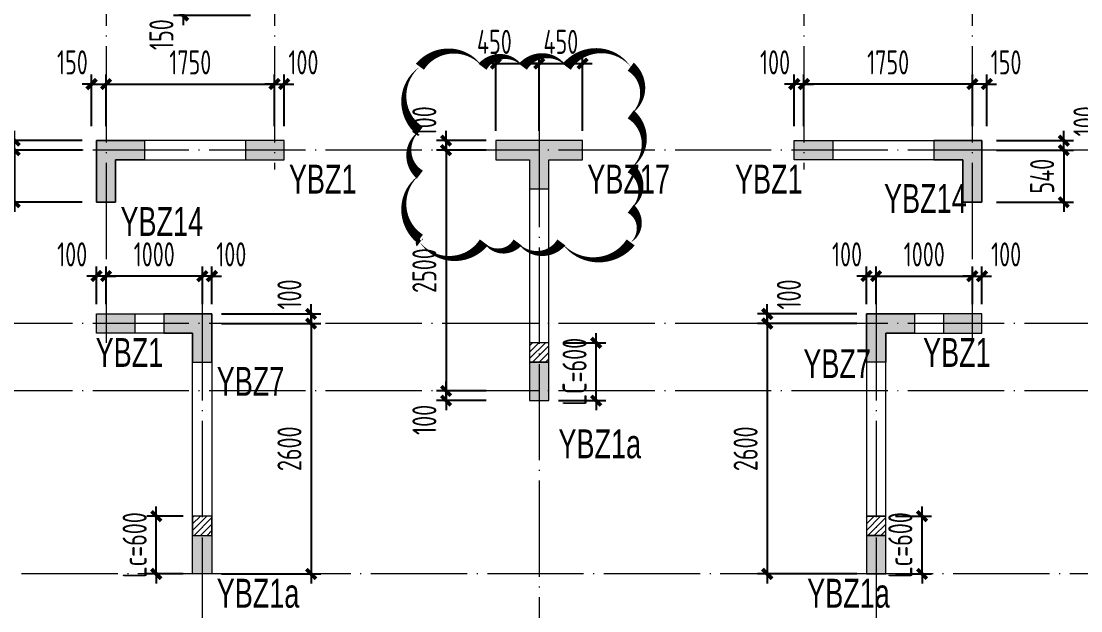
# Model space of a CAD drawing. Extents: x 5874492 to 7194610, y -939842 to -279257.
# Drawn here: x 6305863 to 6316872, y -599403 to -593280 of the extents above; entities that cross this region are included whole.
import ezdxf
from ezdxf.enums import TextEntityAlignment as Align

# ---------------------------------------------------------------- set-up
doc = ezdxf.new("R2010")
doc.units = 0
doc.header["$LTSCALE"] = 1000
doc.linetypes.add('DOTE', pattern=[2.42, 2, -0.2, 0.02, -0.2])
for name, color, linetype, lineweight in [('A-轴线-塔楼', 1, 'DOTE', 9), ('A-轴线-隔墙', 41, 'DOTE', 9), ('S-基础-HATCH', 251, 'Continuous', 20), ('S-墙柱-COLU', 50, 'Continuous', 20), ('S-墙柱-DIM', 3, 'Continuous', 20), ('S-墙柱-Lc填充', 8, 'Continuous', 20), ('S-墙柱-WALL', 6, 'Continuous', 20), ('S-轴网-轴线', 1, 'DOTE', 9), ('S-通用-TEXT', 7, 'Continuous', 20)]:
    doc.layers.add(name, color=color, linetype=linetype, lineweight=lineweight)
doc.layers.add('S-活动层-非打印1', color=170, linetype='Continuous', plot=False)
doc.styles.add('BW_Dim', font='Bweng.shx', dxfattribs={"width": 0.7, "bigfont": 'hztxt.shx'})
doc.styles.add('TSSD_Dimension', font='tssdeng.shx', dxfattribs={"width": 0.7, "bigfont": 'tssdchn.shx'})
doc.dimstyles.new('TSSD_100_100', dxfattribs={"dimtxt": 250, "dimasz": 100, "dimexe": 100, "dimexo": 100, "dimgap": 100, "dimtad": 1, "dimdec": 0, "dimzin": 0, "dimdsep": 46, "dimtxsty": 'TSSD_Dimension', "dimblk": 'ARCHTICK', "dimcen": 0, "dimdle": 100, "dimclrt": 7, "dimadec": 0, "dimazin": 0, "dimtfac": 1, "dimtdec": 0, "dimtix": 1, "dimtmove": 2, "dimatfit": 0, "dimfxl": 0, "dimtolj": 1, "dimtzin": 0, "dimarcsym": 0})

# ---------------------------------------------------------------- blocks, each defined once
blk = doc.blocks.new('_ArchTick')
at = {"color": 0, "linetype": 'ByBlock', "const_width": 0.4}
blk.add_lwpolyline([(-0.5, -0.5), (0.5, 0.5)], dxfattribs=at)
blk = doc.blocks.new('*D532')
at = {"layer": 'Defpoints', "color": 0, "transparency": 16777216}
for p in [(6311395, -596620), (6311837, -596620), (6311345, -597220)]:
    blk.add_point(p, dxfattribs=at)
at = {"layer": 'S-墙柱-DIM', "color": 0, "lineweight": -2, "transparency": 16777216}
for p, q in [((6311837, -596620), (6311837, -596520)), ((6311495, -596620), (6311937, -596620)), ((6311837, -597220), (6311837, -596620)), ((6311445, -597220), (6311937, -597220)), ((6311837, -597220), (6311837, -597320))]:
    blk.add_line(p, q, dxfattribs=at)
at = {"layer": 'S-墙柱-DIM', "color": 0, "lineweight": -2, "transparency": 16777216, "xscale": 100, "yscale": 100, "zscale": 100}
for p, rotation in [((6311837, -596620), 270), ((6311837, -597220), 90)]:
    blk.add_blockref('_ArchTick', p, dxfattribs=dict(at, rotation=rotation))
at = {"layer": 'S-墙柱-DIM', "color": 7, "transparency": 16777216, "insert": (6311612, -596920), "char_height": 250, "attachment_point": 5, "rotation": 90, "style": 'TSSD_Dimension'}
blk.add_mtext('\\A1;LC=600', dxfattribs=at)
blk = doc.blocks.new('*D535')
at = {"layer": 'Defpoints', "color": 0, "transparency": 16777216}
for p in [(6307267, -598420), (6307645, -598420), (6307645, -599020)]:
    blk.add_point(p, dxfattribs=at)
at = {"layer": 'S-墙柱-DIM', "color": 0, "lineweight": -2, "transparency": 16777216}
for p, q in [((6307267, -598420), (6307267, -598320)), ((6307545, -598420), (6307167, -598420)), ((6307267, -599020), (6307267, -598420)), ((6307545, -599020), (6307167, -599020)), ((6307267, -599020), (6307267, -599120))]:
    blk.add_line(p, q, dxfattribs=at)
at = {"layer": 'S-墙柱-DIM', "color": 0, "lineweight": -2, "transparency": 16777216, "xscale": 100, "yscale": 100, "zscale": 100}
for p, rotation in [((6307267, -598420), 270), ((6307267, -599020), 90)]:
    blk.add_blockref('_ArchTick', p, dxfattribs=dict(at, rotation=rotation))
at = {"layer": 'S-墙柱-DIM', "color": 7, "transparency": 16777216, "insert": (6307042, -598720), "char_height": 250, "attachment_point": 5, "rotation": 90, "style": 'TSSD_Dimension'}
blk.add_mtext('\\A1;Lc=600', dxfattribs=at)
blk = doc.blocks.new('*D571')
at = {"layer": 'Defpoints', "color": 0, "transparency": 16777216}
for p in [(6307545, -593070), (6308345, -593070), (6308345, -593220)]:
    blk.add_point(p, dxfattribs=at)
at = {"layer": 'S-墙柱-DIM', "color": 0, "lineweight": -2, "transparency": 16777216}
for p, q in [((6307545, -593070), (6307545, -592970)), ((6308245, -593070), (6307445, -593070)), ((6307545, -593220), (6307545, -593070)), ((6308245, -593220), (6307445, -593220)), ((6307545, -593220), (6307545, -593320))]:
    blk.add_line(p, q, dxfattribs=at)
at = {"layer": 'S-墙柱-DIM', "color": 0, "lineweight": -2, "transparency": 16777216, "xscale": 100, "yscale": 100, "zscale": 100}
for p, rotation in [((6307545, -593070), 270), ((6307545, -593220), 90)]:
    blk.add_blockref('_ArchTick', p, dxfattribs=dict(at, rotation=rotation))
at = {"layer": 'S-墙柱-DIM', "color": 7, "transparency": 16777216, "insert": (6307320, -593420), "char_height": 250, "attachment_point": 5, "rotation": 90, "style": 'TSSD_Dimension'}
blk.add_mtext('\\A1;150', dxfattribs=at)
blk = doc.blocks.new('*D572')
at = {"layer": 'Defpoints', "color": 0, "transparency": 16777216}
for p in [(6311695, -593720), (6311245, -594520), (6311695, -594520)]:
    blk.add_point(p, dxfattribs=at)
at = {"layer": 'S-墙柱-DIM', "color": 0, "lineweight": -2, "transparency": 16777216}
for p, q in [((6311245, -594420), (6311245, -593620)), ((6311695, -594420), (6311695, -593620)), ((6311245, -593720), (6311145, -593720)), ((6311245, -593720), (6311695, -593720)), ((6311695, -593720), (6311795, -593720))]:
    blk.add_line(p, q, dxfattribs=at)
at = {"layer": 'S-墙柱-DIM', "color": 0, "lineweight": -2, "transparency": 16777216, "xscale": 100, "yscale": 100, "zscale": 100}
blk.add_blockref('_ArchTick', (6311245, -593720), dxfattribs=at)
at = {"layer": 'S-墙柱-DIM', "color": 0, "lineweight": -2, "transparency": 16777216, "xscale": 100, "yscale": 100, "zscale": 100, "rotation": 180}
blk.add_blockref('_ArchTick', (6311695, -593720), dxfattribs=at)
at = {"layer": 'S-墙柱-DIM', "color": 7, "transparency": 16777216, "insert": (6311470, -593495), "char_height": 250, "attachment_point": 5, "style": 'TSSD_Dimension'}
blk.add_mtext('\\A1;450', dxfattribs=at)
blk = doc.blocks.new('*D573')
at = {"layer": 'Defpoints', "color": 0, "transparency": 16777216}
for p in [(6311245, -593720), (6310795, -594520), (6311245, -594520)]:
    blk.add_point(p, dxfattribs=at)
at = {"layer": 'S-墙柱-DIM', "color": 0, "lineweight": -2, "transparency": 16777216}
for p, q in [((6310795, -594420), (6310795, -593620)), ((6311245, -594420), (6311245, -593620)), ((6310795, -593720), (6310695, -593720)), ((6310795, -593720), (6311245, -593720)), ((6311245, -593720), (6311345, -593720))]:
    blk.add_line(p, q, dxfattribs=at)
at = {"layer": 'S-墙柱-DIM', "color": 0, "lineweight": -2, "transparency": 16777216, "xscale": 100, "yscale": 100, "zscale": 100}
blk.add_blockref('_ArchTick', (6310795, -593720), dxfattribs=at)
at = {"layer": 'S-墙柱-DIM', "color": 0, "lineweight": -2, "transparency": 16777216, "xscale": 100, "yscale": 100, "zscale": 100, "rotation": 180}
blk.add_blockref('_ArchTick', (6311245, -593720), dxfattribs=at)
at = {"layer": 'S-墙柱-DIM', "color": 7, "transparency": 16777216, "insert": (6310779, -593495), "char_height": 250, "attachment_point": 5, "style": 'TSSD_Dimension'}
blk.add_mtext('\\A1;450', dxfattribs=at)
blk = doc.blocks.new('*D574')
at = {"layer": 'Defpoints', "color": 0, "transparency": 16777216}
for p in [(6310277, -594520), (6310795, -594520), (6310795, -594620)]:
    blk.add_point(p, dxfattribs=at)
at = {"layer": 'S-墙柱-DIM', "color": 0, "lineweight": -2, "transparency": 16777216}
for p, q in [((6310277, -594520), (6310277, -594420)), ((6310695, -594520), (6310177, -594520)), ((6310277, -594620), (6310277, -594520)), ((6310695, -594620), (6310177, -594620)), ((6310277, -594620), (6310277, -594720))]:
    blk.add_line(p, q, dxfattribs=at)
at = {"layer": 'S-墙柱-DIM', "color": 0, "lineweight": -2, "transparency": 16777216, "xscale": 100, "yscale": 100, "zscale": 100}
for p, rotation in [((6310277, -594520), 270), ((6310277, -594620), 90)]:
    blk.add_blockref('_ArchTick', p, dxfattribs=dict(at, rotation=rotation))
at = {"layer": 'S-墙柱-DIM', "color": 7, "transparency": 16777216, "insert": (6310052, -594320), "char_height": 250, "attachment_point": 5, "rotation": 90, "style": 'TSSD_Dimension'}
blk.add_mtext('\\A1;100', dxfattribs=at)
blk = doc.blocks.new('*D575')
at = {"layer": 'Defpoints', "color": 0, "transparency": 16777216}
for p in [(6310795, -594620), (6310277, -597120), (6310795, -597120)]:
    blk.add_point(p, dxfattribs=at)
at = {"layer": 'S-墙柱-DIM', "color": 0, "lineweight": -2, "transparency": 16777216}
for p, q in [((6310277, -594520), (6310277, -597220)), ((6310695, -594620), (6310177, -594620)), ((6310695, -597120), (6310177, -597120))]:
    blk.add_line(p, q, dxfattribs=at)
at = {"layer": 'S-墙柱-DIM', "color": 0, "lineweight": -2, "transparency": 16777216, "xscale": 100, "yscale": 100, "zscale": 100}
for p, rotation in [((6310277, -594620), 90), ((6310277, -597120), 270)]:
    blk.add_blockref('_ArchTick', p, dxfattribs=dict(at, rotation=rotation))
at = {"layer": 'S-墙柱-DIM', "color": 7, "transparency": 16777216, "insert": (6310052, -595870), "char_height": 250, "attachment_point": 5, "rotation": 90, "style": 'TSSD_Dimension'}
blk.add_mtext('\\A1;2500', dxfattribs=at)
blk = doc.blocks.new('*D576')
at = {"layer": 'Defpoints', "color": 0, "transparency": 16777216}
for p in [(6310277, -597120), (6310795, -597120), (6310795, -597220)]:
    blk.add_point(p, dxfattribs=at)
at = {"layer": 'S-墙柱-DIM', "color": 0, "lineweight": -2, "transparency": 16777216}
for p, q in [((6310277, -597120), (6310277, -597020)), ((6310695, -597120), (6310177, -597120)), ((6310695, -597220), (6310177, -597220)), ((6310277, -597220), (6310277, -597120)), ((6310277, -597220), (6310277, -597320))]:
    blk.add_line(p, q, dxfattribs=at)
at = {"layer": 'S-墙柱-DIM', "color": 0, "lineweight": -2, "transparency": 16777216, "xscale": 100, "yscale": 100, "zscale": 100}
for p, rotation in [((6310277, -597120), 270), ((6310277, -597220), 90)]:
    blk.add_blockref('_ArchTick', p, dxfattribs=dict(at, rotation=rotation))
at = {"layer": 'S-墙柱-DIM', "color": 7, "transparency": 16777216, "insert": (6310052, -597420), "char_height": 250, "attachment_point": 5, "rotation": 90, "style": 'TSSD_Dimension'}
blk.add_mtext('\\A1;100', dxfattribs=at)
blk = doc.blocks.new('*D581')
at = {"layer": 'Defpoints', "color": 0, "transparency": 16777216}
for p in [(6307745, -595927), (6307745, -596320), (6307845, -596320)]:
    blk.add_point(p, dxfattribs=at)
at = {"layer": 'S-墙柱-DIM', "color": 0, "lineweight": -2, "transparency": 16777216}
for p, q in [((6307745, -596220), (6307745, -595827)), ((6307845, -596220), (6307845, -595827)), ((6307745, -595927), (6307645, -595927)), ((6307845, -595927), (6307745, -595927)), ((6307845, -595927), (6307945, -595927))]:
    blk.add_line(p, q, dxfattribs=at)
at = {"layer": 'S-墙柱-DIM', "color": 0, "lineweight": -2, "transparency": 16777216, "xscale": 100, "yscale": 100, "zscale": 100}
blk.add_blockref('_ArchTick', (6307745, -595927), dxfattribs=at)
at = {"layer": 'S-墙柱-DIM', "color": 0, "lineweight": -2, "transparency": 16777216, "xscale": 100, "yscale": 100, "zscale": 100, "rotation": 180}
blk.add_blockref('_ArchTick', (6307845, -595927), dxfattribs=at)
at = {"layer": 'S-墙柱-DIM', "color": 7, "transparency": 16777216, "insert": (6308046, -595702), "char_height": 250, "attachment_point": 5, "style": 'TSSD_Dimension'}
blk.add_mtext('\\A1;100', dxfattribs=at)
blk = doc.blocks.new('*D582')
at = {"layer": 'Defpoints', "color": 0, "transparency": 16777216}
for p in [(6306745, -595927), (6306745, -596320), (6307745, -596320)]:
    blk.add_point(p, dxfattribs=at)
at = {"layer": 'S-墙柱-DIM', "color": 0, "lineweight": -2, "transparency": 16777216}
for p, q in [((6306745, -596220), (6306745, -595827)), ((6307745, -596220), (6307745, -595827)), ((6307845, -595927), (6306645, -595927))]:
    blk.add_line(p, q, dxfattribs=at)
at = {"layer": 'S-墙柱-DIM', "color": 0, "lineweight": -2, "transparency": 16777216, "xscale": 100, "yscale": 100, "zscale": 100, "rotation": 180}
blk.add_blockref('_ArchTick', (6306745, -595927), dxfattribs=at)
at = {"layer": 'S-墙柱-DIM', "color": 0, "lineweight": -2, "transparency": 16777216, "xscale": 100, "yscale": 100, "zscale": 100}
blk.add_blockref('_ArchTick', (6307745, -595927), dxfattribs=at)
at = {"layer": 'S-墙柱-DIM', "color": 7, "transparency": 16777216, "insert": (6307245, -595702), "char_height": 250, "attachment_point": 5, "style": 'TSSD_Dimension'}
blk.add_mtext('\\A1;1000', dxfattribs=at)
blk = doc.blocks.new('*D583')
at = {"layer": 'Defpoints', "color": 0, "transparency": 16777216}
for p in [(6306645, -595927), (6306645, -596320), (6306745, -596320)]:
    blk.add_point(p, dxfattribs=at)
at = {"layer": 'S-墙柱-DIM', "color": 0, "lineweight": -2, "transparency": 16777216}
for p, q in [((6306645, -596220), (6306645, -595827)), ((6306745, -596220), (6306745, -595827)), ((6306645, -595927), (6306545, -595927)), ((6306745, -595927), (6306645, -595927)), ((6306745, -595927), (6306845, -595927))]:
    blk.add_line(p, q, dxfattribs=at)
at = {"layer": 'S-墙柱-DIM', "color": 0, "lineweight": -2, "transparency": 16777216, "xscale": 100, "yscale": 100, "zscale": 100}
blk.add_blockref('_ArchTick', (6306645, -595927), dxfattribs=at)
at = {"layer": 'S-墙柱-DIM', "color": 0, "lineweight": -2, "transparency": 16777216, "xscale": 100, "yscale": 100, "zscale": 100, "rotation": 180}
blk.add_blockref('_ArchTick', (6306745, -595927), dxfattribs=at)
at = {"layer": 'S-墙柱-DIM', "color": 7, "transparency": 16777216, "insert": (6306393, -595702), "char_height": 250, "attachment_point": 5, "style": 'TSSD_Dimension'}
blk.add_mtext('\\A1;100', dxfattribs=at)
blk = doc.blocks.new('*D584')
at = {"layer": 'Defpoints', "color": 0, "transparency": 16777216}
for p in [(6307845, -596320), (6308875, -596320), (6307845, -596420)]:
    blk.add_point(p, dxfattribs=at)
at = {"layer": 'S-墙柱-DIM', "color": 0, "lineweight": -2, "transparency": 16777216}
for p, q in [((6308875, -596320), (6308875, -596220)), ((6307945, -596320), (6308975, -596320)), ((6308875, -596420), (6308875, -596320)), ((6307945, -596420), (6308975, -596420)), ((6308875, -596420), (6308875, -596520))]:
    blk.add_line(p, q, dxfattribs=at)
at = {"layer": 'S-墙柱-DIM', "color": 0, "lineweight": -2, "transparency": 16777216, "xscale": 100, "yscale": 100, "zscale": 100}
for p, rotation in [((6308875, -596320), 270), ((6308875, -596420), 90)]:
    blk.add_blockref('_ArchTick', p, dxfattribs=dict(at, rotation=rotation))
at = {"layer": 'S-墙柱-DIM', "color": 7, "transparency": 16777216, "insert": (6308650, -596118), "char_height": 250, "attachment_point": 5, "rotation": 90, "style": 'TSSD_Dimension'}
blk.add_mtext('\\A1;100', dxfattribs=at)
blk = doc.blocks.new('*D585')
at = {"layer": 'Defpoints', "color": 0, "transparency": 16777216}
for p in [(6307845, -596420), (6307845, -599020), (6308875, -599020)]:
    blk.add_point(p, dxfattribs=at)
at = {"layer": 'S-墙柱-DIM', "color": 0, "lineweight": -2, "transparency": 16777216}
for p, q in [((6308875, -596320), (6308875, -599120)), ((6307945, -596420), (6308975, -596420)), ((6307945, -599020), (6308975, -599020))]:
    blk.add_line(p, q, dxfattribs=at)
at = {"layer": 'S-墙柱-DIM', "color": 0, "lineweight": -2, "transparency": 16777216, "xscale": 100, "yscale": 100, "zscale": 100}
for p, rotation in [((6308875, -596420), 90), ((6308875, -599020), 270)]:
    blk.add_blockref('_ArchTick', p, dxfattribs=dict(at, rotation=rotation))
at = {"layer": 'S-墙柱-DIM', "color": 7, "transparency": 16777216, "insert": (6308650, -597720), "char_height": 250, "attachment_point": 5, "rotation": 90, "style": 'TSSD_Dimension'}
blk.add_mtext('\\A1;2600', dxfattribs=at)
blk = doc.blocks.new('*D586')
at = {"layer": 'Defpoints', "color": 0, "transparency": 16777216}
for p in [(6308595, -593933), (6308495, -594470), (6308595, -594470)]:
    blk.add_point(p, dxfattribs=at)
at = {"layer": 'S-墙柱-DIM', "color": 0, "lineweight": -2, "transparency": 16777216}
for p, q in [((6308495, -594370), (6308495, -593833)), ((6308595, -594370), (6308595, -593833)), ((6308495, -593933), (6308395, -593933)), ((6308495, -593933), (6308595, -593933)), ((6308595, -593933), (6308695, -593933))]:
    blk.add_line(p, q, dxfattribs=at)
at = {"layer": 'S-墙柱-DIM', "color": 0, "lineweight": -2, "transparency": 16777216, "xscale": 100, "yscale": 100, "zscale": 100}
blk.add_blockref('_ArchTick', (6308495, -593933), dxfattribs=at)
at = {"layer": 'S-墙柱-DIM', "color": 0, "lineweight": -2, "transparency": 16777216, "xscale": 100, "yscale": 100, "zscale": 100, "rotation": 180}
blk.add_blockref('_ArchTick', (6308595, -593933), dxfattribs=at)
at = {"layer": 'S-墙柱-DIM', "color": 7, "transparency": 16777216, "insert": (6308795, -593708), "char_height": 250, "attachment_point": 5, "style": 'TSSD_Dimension'}
blk.add_mtext('\\A1;100', dxfattribs=at)
blk = doc.blocks.new('*D587')
at = {"layer": 'Defpoints', "color": 0, "transparency": 16777216}
for p in [(6308495, -593933), (6306745, -594470), (6308495, -594470)]:
    blk.add_point(p, dxfattribs=at)
at = {"layer": 'S-墙柱-DIM', "color": 0, "lineweight": -2, "transparency": 16777216}
for p, q in [((6306745, -594370), (6306745, -593833)), ((6308495, -594370), (6308495, -593833)), ((6306645, -593933), (6308595, -593933))]:
    blk.add_line(p, q, dxfattribs=at)
at = {"layer": 'S-墙柱-DIM', "color": 0, "lineweight": -2, "transparency": 16777216, "xscale": 100, "yscale": 100, "zscale": 100, "rotation": 180}
blk.add_blockref('_ArchTick', (6306745, -593933), dxfattribs=at)
at = {"layer": 'S-墙柱-DIM', "color": 0, "lineweight": -2, "transparency": 16777216, "xscale": 100, "yscale": 100, "zscale": 100}
blk.add_blockref('_ArchTick', (6308495, -593933), dxfattribs=at)
at = {"layer": 'S-墙柱-DIM', "color": 7, "transparency": 16777216, "insert": (6307620, -593708), "char_height": 250, "attachment_point": 5, "style": 'TSSD_Dimension'}
blk.add_mtext('\\A1;1750', dxfattribs=at)
blk = doc.blocks.new('*D588')
at = {"layer": 'Defpoints', "color": 0, "transparency": 16777216}
for p in [(6306745, -593933), (6306595, -594470), (6306745, -594470)]:
    blk.add_point(p, dxfattribs=at)
at = {"layer": 'S-墙柱-DIM', "color": 0, "lineweight": -2, "transparency": 16777216}
for p, q in [((6306595, -594370), (6306595, -593833)), ((6306745, -594370), (6306745, -593833)), ((6306595, -593933), (6306495, -593933)), ((6306595, -593933), (6306745, -593933)), ((6306745, -593933), (6306845, -593933))]:
    blk.add_line(p, q, dxfattribs=at)
at = {"layer": 'S-墙柱-DIM', "color": 0, "lineweight": -2, "transparency": 16777216, "xscale": 100, "yscale": 100, "zscale": 100}
blk.add_blockref('_ArchTick', (6306595, -593933), dxfattribs=at)
at = {"layer": 'S-墙柱-DIM', "color": 0, "lineweight": -2, "transparency": 16777216, "xscale": 100, "yscale": 100, "zscale": 100, "rotation": 180}
blk.add_blockref('_ArchTick', (6306745, -593933), dxfattribs=at)
at = {"layer": 'S-墙柱-DIM', "color": 7, "transparency": 16777216, "insert": (6306395, -593708), "char_height": 250, "attachment_point": 5, "style": 'TSSD_Dimension'}
blk.add_mtext('\\A1;150', dxfattribs=at)
blk = doc.blocks.new('*D589')
at = {"layer": 'Defpoints', "color": 0, "transparency": 16777216}
for p in [(6305795, -594520), (6306595, -594520), (6306595, -594620)]:
    blk.add_point(p, dxfattribs=at)
at = {"layer": 'S-墙柱-DIM', "color": 0, "lineweight": -2, "transparency": 16777216}
for p, q in [((6305795, -594520), (6305795, -594420)), ((6306495, -594520), (6305695, -594520)), ((6305795, -594620), (6305795, -594520)), ((6306495, -594620), (6305695, -594620)), ((6305795, -594620), (6305795, -594720))]:
    blk.add_line(p, q, dxfattribs=at)
at = {"layer": 'S-墙柱-DIM', "color": 0, "lineweight": -2, "transparency": 16777216, "xscale": 100, "yscale": 100, "zscale": 100}
for p, rotation in [((6305795, -594520), 270), ((6305795, -594620), 90)]:
    blk.add_blockref('_ArchTick', p, dxfattribs=dict(at, rotation=rotation))
at = {"layer": 'S-墙柱-DIM', "color": 7, "transparency": 16777216, "insert": (6305570, -594320), "char_height": 250, "attachment_point": 5, "rotation": 90, "style": 'TSSD_Dimension'}
blk.add_mtext('\\A1;100', dxfattribs=at)
blk = doc.blocks.new('*D590')
at = {"layer": 'Defpoints', "color": 0, "transparency": 16777216}
for p in [(6306595, -594620), (6305795, -595160), (6306595, -595160)]:
    blk.add_point(p, dxfattribs=at)
at = {"layer": 'S-墙柱-DIM', "color": 0, "lineweight": -2, "transparency": 16777216}
for p, q in [((6305795, -594620), (6305795, -594520)), ((6306495, -594620), (6305695, -594620)), ((6305795, -594620), (6305795, -595160)), ((6306495, -595160), (6305695, -595160)), ((6305795, -595160), (6305795, -595260))]:
    blk.add_line(p, q, dxfattribs=at)
at = {"layer": 'S-墙柱-DIM', "color": 0, "lineweight": -2, "transparency": 16777216, "xscale": 100, "yscale": 100, "zscale": 100}
for p, rotation in [((6305795, -594620), 270), ((6305795, -595160), 90)]:
    blk.add_blockref('_ArchTick', p, dxfattribs=dict(at, rotation=rotation))
at = {"layer": 'S-墙柱-DIM', "color": 7, "transparency": 16777216, "insert": (6305570, -594890), "char_height": 250, "attachment_point": 5, "rotation": 90, "style": 'TSSD_Dimension'}
blk.add_mtext('\\A1;540', dxfattribs=at)
blk = doc.blocks.new('*D656')
at = {"layer": 'Defpoints', "color": 0, "transparency": 16777216}
for p in [(6314845, -598420), (6315222, -598420), (6314845, -599020)]:
    blk.add_point(p, dxfattribs=at)
at = {"layer": 'S-墙柱-DIM', "color": 0, "lineweight": -2, "transparency": 16777216}
for p, q in [((6315222, -598420), (6315222, -598320)), ((6314945, -598420), (6315322, -598420)), ((6315222, -599020), (6315222, -598420)), ((6314945, -599020), (6315322, -599020)), ((6315222, -599020), (6315222, -599120))]:
    blk.add_line(p, q, dxfattribs=at)
at = {"layer": 'S-墙柱-DIM', "color": 0, "lineweight": -2, "transparency": 16777216, "xscale": 100, "yscale": 100, "zscale": 100}
for p, rotation in [((6315222, -598420), 270), ((6315222, -599020), 90)]:
    blk.add_blockref('_ArchTick', p, dxfattribs=dict(at, rotation=rotation))
at = {"layer": 'S-墙柱-DIM', "color": 7, "transparency": 16777216, "insert": (6314997, -598720), "char_height": 250, "attachment_point": 5, "rotation": 90, "style": 'TSSD_Dimension'}
blk.add_mtext('\\A1;Lc=600', dxfattribs=at)
blk = doc.blocks.new('*D670')
at = {"layer": 'Defpoints', "color": 0, "transparency": 16777216}
for p in [(6314745, -595927), (6314645, -596320), (6314745, -596320)]:
    blk.add_point(p, dxfattribs=at)
at = {"layer": 'S-墙柱-DIM', "color": 0, "lineweight": -2, "transparency": 16777216}
for p, q in [((6314645, -596220), (6314645, -595827)), ((6314745, -596220), (6314745, -595827)), ((6314645, -595927), (6314545, -595927)), ((6314645, -595927), (6314745, -595927)), ((6314745, -595927), (6314845, -595927))]:
    blk.add_line(p, q, dxfattribs=at)
at = {"layer": 'S-墙柱-DIM', "color": 0, "lineweight": -2, "transparency": 16777216, "xscale": 100, "yscale": 100, "zscale": 100}
blk.add_blockref('_ArchTick', (6314645, -595927), dxfattribs=at)
at = {"layer": 'S-墙柱-DIM', "color": 0, "lineweight": -2, "transparency": 16777216, "xscale": 100, "yscale": 100, "zscale": 100, "rotation": 180}
blk.add_blockref('_ArchTick', (6314745, -595927), dxfattribs=at)
at = {"layer": 'S-墙柱-DIM', "color": 7, "transparency": 16777216, "insert": (6314443, -595702), "char_height": 250, "attachment_point": 5, "style": 'TSSD_Dimension'}
blk.add_mtext('\\A1;100', dxfattribs=at)
blk = doc.blocks.new('*D671')
at = {"layer": 'Defpoints', "color": 0, "transparency": 16777216}
for p in [(6315745, -595927), (6314745, -596320), (6315745, -596320)]:
    blk.add_point(p, dxfattribs=at)
at = {"layer": 'S-墙柱-DIM', "color": 0, "lineweight": -2, "transparency": 16777216}
for p, q in [((6314745, -596220), (6314745, -595827)), ((6315745, -596220), (6315745, -595827)), ((6314645, -595927), (6315845, -595927))]:
    blk.add_line(p, q, dxfattribs=at)
at = {"layer": 'S-墙柱-DIM', "color": 0, "lineweight": -2, "transparency": 16777216, "xscale": 100, "yscale": 100, "zscale": 100, "rotation": 180}
blk.add_blockref('_ArchTick', (6314745, -595927), dxfattribs=at)
at = {"layer": 'S-墙柱-DIM', "color": 0, "lineweight": -2, "transparency": 16777216, "xscale": 100, "yscale": 100, "zscale": 100}
blk.add_blockref('_ArchTick', (6315745, -595927), dxfattribs=at)
at = {"layer": 'S-墙柱-DIM', "color": 7, "transparency": 16777216, "insert": (6315245, -595702), "char_height": 250, "attachment_point": 5, "style": 'TSSD_Dimension'}
blk.add_mtext('\\A1;1000', dxfattribs=at)
blk = doc.blocks.new('*D672')
at = {"layer": 'Defpoints', "color": 0, "transparency": 16777216}
for p in [(6315845, -595927), (6315745, -596320), (6315845, -596320)]:
    blk.add_point(p, dxfattribs=at)
at = {"layer": 'S-墙柱-DIM', "color": 0, "lineweight": -2, "transparency": 16777216}
for p, q in [((6315745, -596220), (6315745, -595827)), ((6315845, -596220), (6315845, -595827)), ((6315745, -595927), (6315645, -595927)), ((6315745, -595927), (6315845, -595927)), ((6315845, -595927), (6315945, -595927))]:
    blk.add_line(p, q, dxfattribs=at)
at = {"layer": 'S-墙柱-DIM', "color": 0, "lineweight": -2, "transparency": 16777216, "xscale": 100, "yscale": 100, "zscale": 100}
blk.add_blockref('_ArchTick', (6315745, -595927), dxfattribs=at)
at = {"layer": 'S-墙柱-DIM', "color": 0, "lineweight": -2, "transparency": 16777216, "xscale": 100, "yscale": 100, "zscale": 100, "rotation": 180}
blk.add_blockref('_ArchTick', (6315845, -595927), dxfattribs=at)
at = {"layer": 'S-墙柱-DIM', "color": 7, "transparency": 16777216, "insert": (6316096, -595702), "char_height": 250, "attachment_point": 5, "style": 'TSSD_Dimension'}
blk.add_mtext('\\A1;100', dxfattribs=at)
blk = doc.blocks.new('*D673')
at = {"layer": 'Defpoints', "color": 0, "transparency": 16777216}
for p in [(6313614, -596320), (6314645, -596320), (6314645, -596420)]:
    blk.add_point(p, dxfattribs=at)
at = {"layer": 'S-墙柱-DIM', "color": 0, "lineweight": -2, "transparency": 16777216}
for p, q in [((6313614, -596320), (6313614, -596220)), ((6314545, -596320), (6313514, -596320)), ((6313614, -596420), (6313614, -596320)), ((6314545, -596420), (6313514, -596420)), ((6313614, -596420), (6313614, -596520))]:
    blk.add_line(p, q, dxfattribs=at)
at = {"layer": 'S-墙柱-DIM', "color": 0, "lineweight": -2, "transparency": 16777216, "xscale": 100, "yscale": 100, "zscale": 100}
for p, rotation in [((6313614, -596320), 270), ((6313614, -596420), 90)]:
    blk.add_blockref('_ArchTick', p, dxfattribs=dict(at, rotation=rotation))
at = {"layer": 'S-墙柱-DIM', "color": 7, "transparency": 16777216, "insert": (6313839, -596118), "char_height": 250, "attachment_point": 5, "rotation": 90, "style": 'TSSD_Dimension'}
blk.add_mtext('\\A1;100', dxfattribs=at)
blk = doc.blocks.new('*D674')
at = {"layer": 'Defpoints', "color": 0, "transparency": 16777216}
for p in [(6314645, -596420), (6313614, -599020), (6314645, -599020)]:
    blk.add_point(p, dxfattribs=at)
at = {"layer": 'S-墙柱-DIM', "color": 0, "lineweight": -2, "transparency": 16777216}
for p, q in [((6313614, -596320), (6313614, -599120)), ((6314545, -596420), (6313514, -596420)), ((6314545, -599020), (6313514, -599020))]:
    blk.add_line(p, q, dxfattribs=at)
at = {"layer": 'S-墙柱-DIM', "color": 0, "lineweight": -2, "transparency": 16777216, "xscale": 100, "yscale": 100, "zscale": 100}
for p, rotation in [((6313614, -596420), 90), ((6313614, -599020), 270)]:
    blk.add_blockref('_ArchTick', p, dxfattribs=dict(at, rotation=rotation))
at = {"layer": 'S-墙柱-DIM', "color": 7, "transparency": 16777216, "insert": (6313389, -597720), "char_height": 250, "attachment_point": 5, "rotation": 90, "style": 'TSSD_Dimension'}
blk.add_mtext('\\A1;2600', dxfattribs=at)
blk = doc.blocks.new('*D675')
at = {"layer": 'Defpoints', "color": 0, "transparency": 16777216}
for p in [(6313895, -593933), (6313895, -594470), (6313995, -594470)]:
    blk.add_point(p, dxfattribs=at)
at = {"layer": 'S-墙柱-DIM', "color": 0, "lineweight": -2, "transparency": 16777216}
for p, q in [((6313895, -594370), (6313895, -593833)), ((6313995, -594370), (6313995, -593833)), ((6313895, -593933), (6313795, -593933)), ((6313995, -593933), (6313895, -593933)), ((6313995, -593933), (6314095, -593933))]:
    blk.add_line(p, q, dxfattribs=at)
at = {"layer": 'S-墙柱-DIM', "color": 0, "lineweight": -2, "transparency": 16777216, "xscale": 100, "yscale": 100, "zscale": 100}
blk.add_blockref('_ArchTick', (6313895, -593933), dxfattribs=at)
at = {"layer": 'S-墙柱-DIM', "color": 0, "lineweight": -2, "transparency": 16777216, "xscale": 100, "yscale": 100, "zscale": 100, "rotation": 180}
blk.add_blockref('_ArchTick', (6313995, -593933), dxfattribs=at)
at = {"layer": 'S-墙柱-DIM', "color": 7, "transparency": 16777216, "insert": (6313695, -593708), "char_height": 250, "attachment_point": 5, "style": 'TSSD_Dimension'}
blk.add_mtext('\\A1;100', dxfattribs=at)
blk = doc.blocks.new('*D676')
at = {"layer": 'Defpoints', "color": 0, "transparency": 16777216}
for p in [(6313995, -593933), (6313995, -594470), (6315745, -594470)]:
    blk.add_point(p, dxfattribs=at)
at = {"layer": 'S-墙柱-DIM', "color": 0, "lineweight": -2, "transparency": 16777216}
for p, q in [((6313995, -594370), (6313995, -593833)), ((6315745, -594370), (6315745, -593833)), ((6315845, -593933), (6313895, -593933))]:
    blk.add_line(p, q, dxfattribs=at)
at = {"layer": 'S-墙柱-DIM', "color": 0, "lineweight": -2, "transparency": 16777216, "xscale": 100, "yscale": 100, "zscale": 100, "rotation": 180}
blk.add_blockref('_ArchTick', (6313995, -593933), dxfattribs=at)
at = {"layer": 'S-墙柱-DIM', "color": 0, "lineweight": -2, "transparency": 16777216, "xscale": 100, "yscale": 100, "zscale": 100}
blk.add_blockref('_ArchTick', (6315745, -593933), dxfattribs=at)
at = {"layer": 'S-墙柱-DIM', "color": 7, "transparency": 16777216, "insert": (6314870, -593708), "char_height": 250, "attachment_point": 5, "style": 'TSSD_Dimension'}
blk.add_mtext('\\A1;1750', dxfattribs=at)
blk = doc.blocks.new('*D677')
at = {"layer": 'Defpoints', "color": 0, "transparency": 16777216}
for p in [(6315745, -593933), (6315745, -594470), (6315895, -594470)]:
    blk.add_point(p, dxfattribs=at)
at = {"layer": 'S-墙柱-DIM', "color": 0, "lineweight": -2, "transparency": 16777216}
for p, q in [((6315745, -594370), (6315745, -593833)), ((6315895, -594370), (6315895, -593833)), ((6315745, -593933), (6315645, -593933)), ((6315895, -593933), (6315745, -593933)), ((6315895, -593933), (6315995, -593933))]:
    blk.add_line(p, q, dxfattribs=at)
at = {"layer": 'S-墙柱-DIM', "color": 0, "lineweight": -2, "transparency": 16777216, "xscale": 100, "yscale": 100, "zscale": 100}
blk.add_blockref('_ArchTick', (6315745, -593933), dxfattribs=at)
at = {"layer": 'S-墙柱-DIM', "color": 0, "lineweight": -2, "transparency": 16777216, "xscale": 100, "yscale": 100, "zscale": 100, "rotation": 180}
blk.add_blockref('_ArchTick', (6315895, -593933), dxfattribs=at)
at = {"layer": 'S-墙柱-DIM', "color": 7, "transparency": 16777216, "insert": (6316095, -593708), "char_height": 250, "attachment_point": 5, "style": 'TSSD_Dimension'}
blk.add_mtext('\\A1;150', dxfattribs=at)
blk = doc.blocks.new('*D678')
at = {"layer": 'Defpoints', "color": 0, "transparency": 16777216}
for p in [(6315895, -594520), (6316695, -594520), (6315895, -594620)]:
    blk.add_point(p, dxfattribs=at)
at = {"layer": 'S-墙柱-DIM', "color": 0, "lineweight": -2, "transparency": 16777216}
for p, q in [((6316695, -594520), (6316695, -594420)), ((6315995, -594520), (6316795, -594520)), ((6316695, -594620), (6316695, -594520)), ((6315995, -594620), (6316795, -594620)), ((6316695, -594620), (6316695, -594720))]:
    blk.add_line(p, q, dxfattribs=at)
at = {"layer": 'S-墙柱-DIM', "color": 0, "lineweight": -2, "transparency": 16777216, "xscale": 100, "yscale": 100, "zscale": 100}
for p, rotation in [((6316695, -594520), 270), ((6316695, -594620), 90)]:
    blk.add_blockref('_ArchTick', p, dxfattribs=dict(at, rotation=rotation))
at = {"layer": 'S-墙柱-DIM', "color": 7, "transparency": 16777216, "insert": (6316920, -594320), "char_height": 250, "attachment_point": 5, "rotation": 90, "style": 'TSSD_Dimension'}
blk.add_mtext('\\A1;100', dxfattribs=at)
blk = doc.blocks.new('*D679')
at = {"layer": 'Defpoints', "color": 0, "transparency": 16777216}
for p in [(6315895, -594620), (6315895, -595160), (6316695, -595160)]:
    blk.add_point(p, dxfattribs=at)
at = {"layer": 'S-墙柱-DIM', "color": 0, "lineweight": -2, "transparency": 16777216}
for p, q in [((6316695, -594620), (6316695, -594520)), ((6315995, -594620), (6316795, -594620)), ((6316695, -594620), (6316695, -595160)), ((6315995, -595160), (6316795, -595160)), ((6316695, -595160), (6316695, -595260))]:
    blk.add_line(p, q, dxfattribs=at)
at = {"layer": 'S-墙柱-DIM', "color": 0, "lineweight": -2, "transparency": 16777216, "xscale": 100, "yscale": 100, "zscale": 100}
for p, rotation in [((6316695, -594620), 270), ((6316695, -595160), 90)]:
    blk.add_blockref('_ArchTick', p, dxfattribs=dict(at, rotation=rotation))
at = {"layer": 'S-墙柱-DIM', "color": 7, "transparency": 16777216, "insert": (6316470, -594890), "char_height": 250, "attachment_point": 5, "rotation": 90, "style": 'TSSD_Dimension'}
blk.add_mtext('\\A1;540', dxfattribs=at)
blk = doc.blocks.new('A$C3FF375C5')
at = {"layer": 'A-轴线-塔楼', "linetype": 'DOTE', "ltscale": 0.5}
for p, q in [((19100, 18440.3), (19100, 8100)), ((20850, 18440.3), (20850, 9900)), ((26350, 18440.3), (26350, 9900)), ((28100, 18440.3), (28100, 8100)), ((23600, 10300), (23600, -8548.9)), ((59891.4, 10100), (-2283.6, 10100)), ((20100, 8500), (20100, -8548.9)), ((27100, 8500), (27100, -8548.9)), ((59891.4, 8300), (-2283.6, 8300)), ((59891.4, 7600), (-2283.6, 7600)), ((33741.8, 5700), (12955.9, 5700))]:
    blk.add_line(p, q, dxfattribs=at)
at = {"layer": 'A-轴线-隔墙', "ltscale": 0.5}
blk.add_line((33741.8, 5700), (12955.9, 5700), dxfattribs=at)

msp = doc.modelspace()

# ---------------------------------------------------------------- hatches: boundary and pattern name
at = {"layer": 'S-基础-HATCH', "ltscale": 0.2}
for points in [[(6306844.5, -594719.9), (6306844.5, -595159.9), (6306644.5, -595159.9), (6306644.5, -594519.9), (6307144.5, -594519.9), (6307144.5, -594719.9)], [(6308594.5, -594719.9), (6308594.5, -594519.9), (6308194.5, -594519.9), (6308194.5, -594719.9)], [(6311344.5, -594719.9), (6311694.5, -594719.9), (6311694.5, -594519.9), (6310794.5, -594519.9), (6310794.5, -594719.9), (6311144.5, -594719.9), (6311144.5, -595019.9), (6311344.5, -595019.9)], [(6313894.5, -594719.9), (6313894.5, -594519.9), (6314294.5, -594519.9), (6314294.5, -594719.9)], [(6315644.5, -594719.9), (6315644.5, -595159.9), (6315844.5, -595159.9), (6315844.5, -594519.9), (6315344.5, -594519.9), (6315344.5, -594719.9)], [(6306644.5, -596519.9), (6306644.5, -596319.9), (6307044.5, -596319.9), (6307044.5, -596519.9)], [(6307644.5, -596519.9), (6307644.5, -596819.9), (6307844.5, -596819.9), (6307844.5, -596319.9), (6307344.5, -596319.9), (6307344.5, -596519.9)], [(6314844.5, -596519.9), (6314844.5, -596819.9), (6314644.5, -596819.9), (6314644.5, -596319.9), (6315144.5, -596319.9), (6315144.5, -596519.9)], [(6315844.5, -596519.9), (6315844.5, -596319.9), (6315444.5, -596319.9), (6315444.5, -596519.9)], [(6311144.5, -597219.9), (6311344.5, -597219.9), (6311344.5, -596819.9), (6311144.5, -596819.9)], [(6307844.5, -598619.9), (6307844.5, -599019.9), (6307644.5, -599019.9), (6307644.5, -598619.9)], [(6314644.5, -598619.9), (6314644.5, -599019.9), (6314844.5, -599019.9), (6314844.5, -598619.9)]]:
    msp.add_hatch(color=256, dxfattribs=at).paths.add_polyline_path(points)
at = {"layer": 'S-墙柱-Lc填充'}
h = msp.add_hatch(dxfattribs=at)
h.set_pattern_fill('ANSI31', color=256, scale=30, style=0)
h.set_pattern_definition([(45, (6952754.024, -660012.784), (-33.6759605, 33.6759605), [])])
h.paths.add_polyline_path([(6311144.5, -596619.9), (6311144.5, -596819.9), (6311344.5, -596819.9), (6311344.5, -596619.9)])
h = msp.add_hatch(dxfattribs=at)
h.set_pattern_fill('ANSI31', color=256, scale=30, style=0)
h.set_pattern_definition([(45, (6949304.024, -661812.784), (-33.6759605, 33.6759605), [])])
h.paths.add_polyline_path([(6307644.5, -598619.9), (6307844.5, -598619.9), (6307844.5, -598419.9), (6307644.5, -598419.9)])
h = msp.add_hatch(dxfattribs=at)
h.set_pattern_fill('ANSI31', color=256, scale=30, style=0)
h.set_pattern_definition([(45, (6956304.023, -661812.784), (-33.6759605, 33.6759605), [])])
h.paths.add_polyline_path([(6314644.5, -598619.9), (6314844.5, -598619.9), (6314844.5, -598419.9), (6314644.5, -598419.9)])

# ---------------------------------------------------------------- linework, layer by layer
at = {"layer": 'S-墙柱-COLU'}
for points in [[(6306844.5, -594719.9), (6306844.5, -595159.9), (6306644.5, -595159.9), (6306644.5, -594519.9), (6307144.5, -594519.9), (6307144.5, -594719.9)], [(6308594.5, -594719.9), (6308594.5, -594519.9), (6308194.5, -594519.9), (6308194.5, -594719.9)], [(6311344.5, -594719.9), (6311694.5, -594719.9), (6311694.5, -594519.9), (6310794.5, -594519.9), (6310794.5, -594719.9), (6311144.5, -594719.9), (6311144.5, -595019.9), (6311344.5, -595019.9)], [(6313894.5, -594719.9), (6313894.5, -594519.9), (6314294.5, -594519.9), (6314294.5, -594719.9)], [(6315644.5, -594719.9), (6315644.5, -595159.9), (6315844.5, -595159.9), (6315844.5, -594519.9), (6315344.5, -594519.9), (6315344.5, -594719.9)], [(6306644.5, -596519.9), (6306644.5, -596319.9), (6307044.5, -596319.9), (6307044.5, -596519.9)], [(6307644.5, -596519.9), (6307644.5, -596819.9), (6307844.5, -596819.9), (6307844.5, -596319.9), (6307344.5, -596319.9), (6307344.5, -596519.9)], [(6314844.5, -596519.9), (6314844.5, -596819.9), (6314644.5, -596819.9), (6314644.5, -596319.9), (6315144.5, -596319.9), (6315144.5, -596519.9)], [(6315844.5, -596519.9), (6315844.5, -596319.9), (6315444.5, -596319.9), (6315444.5, -596519.9)], [(6311144.5, -597219.9), (6311344.5, -597219.9), (6311344.5, -596819.9), (6311144.5, -596819.9)], [(6307844.5, -598619.9), (6307844.5, -599019.9), (6307644.5, -599019.9), (6307644.5, -598619.9)], [(6314644.5, -598619.9), (6314644.5, -599019.9), (6314844.5, -599019.9), (6314844.5, -598619.9)]]:
    msp.add_lwpolyline(points, close=True, dxfattribs=at)
at = {"layer": 'S-墙柱-Lc填充'}
for p, q in [((6311344.5, -596619.9), (6311144.5, -596619.9)), ((6307844.5, -598419.9), (6307644.5, -598419.9)), ((6314644.5, -598419.9), (6314844.5, -598419.9))]:
    msp.add_line(p, q, dxfattribs=at)
for points in [[(6311144.5, -596819.9), (6311344.5, -596819.9), (6311344.5, -596619.9), (6311144.5, -596619.9)], [(6307644.5, -598619.9), (6307844.5, -598619.9), (6307844.5, -598419.9), (6307644.5, -598419.9)], [(6314644.5, -598619.9), (6314844.5, -598619.9), (6314844.5, -598419.9), (6314644.5, -598419.9)]]:
    msp.add_lwpolyline(points, close=True, dxfattribs=at)
at = {"layer": 'S-墙柱-WALL'}
for points in [[(6306844.5, -594719.9), (6308594.5, -594719.9), (6308594.5, -594519.9), (6306644.5, -594519.9), (6306644.5, -595159.9), (6306844.5, -595159.9)], [(6311144.5, -597219.9), (6311344.5, -597219.9), (6311344.5, -594719.9), (6311694.5, -594719.9), (6311694.5, -594519.9), (6310794.5, -594519.9), (6310794.5, -594719.9), (6311144.5, -594719.9)], [(6315644.5, -594719.9), (6313894.5, -594719.9), (6313894.5, -594519.9), (6315844.5, -594519.9), (6315844.5, -595159.9), (6315644.5, -595159.9)], [(6307644.5, -596519.9), (6306644.5, -596519.9), (6306644.5, -596319.9), (6307844.5, -596319.9), (6307844.5, -599019.9), (6307644.5, -599019.9)], [(6314844.5, -596519.9), (6315844.5, -596519.9), (6315844.5, -596319.9), (6314644.5, -596319.9), (6314644.5, -599019.9), (6314844.5, -599019.9)]]:
    msp.add_lwpolyline(points, close=True, dxfattribs=at)
at = {"layer": 'S-活动层-非打印1'}
msp.add_lwpolyline([(6310005.2, -593753.5, 0, 105, 0.5), (6310005.2, -594418.5, 0, 105, 0.5), (6310005.2, -594873.5, 0, 105, 0.5), (6310005.2, -595538.5, 0, 105, 0.5), (6310005.2, -595577.5, 0, 105, 0.5), (6310670.2, -595577.5, 0, 105, 0.5), (6311020.2, -595577.5, 0, 105, 0.5), (6311475.2, -595577.5, 0, 105, 0.5), (6312195.4, -595577.5, 0, 105, 0.5), (6312195.4, -595227.5, 0, 105, 0.5), (6312195.4, -594807.5, 0, 105, 0.5), (6312195.4, -594247.5, 0, 105, 0.5), (6312195.4, -593753.5, 0, 105, 0.5), (6311530.4, -593753.5, 0, 105, 0.5), (6311075.4, -593753.5, 0, 105, 0.5), (6310655.4, -593753.5, 0, 105, 0.5)], format="xyseb", close=True, dxfattribs=at)

# ---------------------------------------------------------------- block references
at = {"layer": 'S-轴网-轴线', "ltscale": 0.2}
msp.add_blockref('A$C3FF375C5', (6287644.5, -604719.9), dxfattribs=at)

# ---------------------------------------------------------------- texts
at = {"layer": 'S-通用-TEXT', "style": 'BW_Dim', "width": 0.7}
for s, p in [('YBZ1', (6308644.5, -594769.9)), ('YBZ17', (6311744.5, -594769.9)), ('YBZ1', (6313279.1, -594769.9)), ('YBZ14', (6314827.2, -594971.4)), ('YBZ14', (6306894.5, -595209.9)), ('YBZ1', (6306636.3, -596569.9)), ('YBZ1', (6315233, -596569.9)), ('YBZ7', (6313988.8, -596685.9)), ('YBZ7', (6307894.5, -596869.9)), ('YBZ1a', (6311444.5, -597518.4)), ('YBZ1a', (6307894.5, -599069.9)), ('YBZ1a', (6314029.1, -599069.9))]:
    msp.add_text(s, height=300, dxfattribs=at).set_placement(p, align=Align.TOP_LEFT)

# ---------------------------------------------------------------- dimensions: what is measured, and where the dimension line sits
at = {"layer": 'S-墙柱-DIM'}
for base, p1, p2, angle, picture, middle in [((6307544.5, -593069.9), (6308344.5, -593219.9), (6308344.5, -593069.9), 90, '*D571', (6307319.5, -593419.9)), ((6313894.5, -593933.4), (6313994.5, -594469.9), (6313894.5, -594469.9), 180, '*D675', (6313694.5, -593708.4)), ((6315744.5, -593933.4), (6315894.5, -594469.9), (6315744.5, -594469.9), 180, '*D677', (6316094.5, -593708.4)), ((6305794.5, -594519.9), (6306594.5, -594619.9), (6306594.5, -594519.9), 90, '*D589', (6305569.5, -594319.9)), ((6310276.8, -594519.9), (6310794.5, -594619.9), (6310794.5, -594519.9), 90, '*D574', (6310051.8, -594319.9)), ((6316694.5, -594519.9), (6315894.5, -594619.9), (6315894.5, -594519.9), 90, '*D678', (6316919.5, -594319.9)), ((6306644.5, -595926.8), (6306744.5, -596319.9), (6306644.5, -596319.9), 180, '*D583', (6306392.9, -595701.8)), ((6307744.5, -595926.8), (6307844.5, -596319.9), (6307744.5, -596319.9), 180, '*D581', (6308046.1, -595701.8)), ((6308875, -596319.9), (6307844.5, -596419.9), (6307844.5, -596319.9), 90, '*D584', (6308650, -596118.3)), ((6313614.1, -596319.9), (6314644.5, -596419.9), (6314644.5, -596319.9), 90, '*D673', (6313839.1, -596118.3)), ((6310276.8, -597119.9), (6310794.5, -597219.9), (6310794.5, -597119.9), 90, '*D576', (6310051.8, -597419.9))]:
    dim = msp.add_linear_dim(base=base, p1=p1, p2=p2, angle=angle, dimstyle='TSSD_100_100', dxfattribs=at)
    dim.commit()
    dim.dimension.update_dxf_attribs({"geometry": picture, "text_midpoint": middle, "dimtype": 128})
for base, p1, p2, picture, middle in [((6311244.5, -593719.9), (6310794.5, -594519.9), (6311244.5, -594519.9), '*D573', (6310779.5, -593494.9)), ((6306744.5, -593933.4), (6306594.5, -594469.9), (6306744.5, -594469.9), '*D588', (6306394.5, -593708.4)), ((6308594.5, -593933.4), (6308494.5, -594469.9), (6308594.5, -594469.9), '*D586', (6308794.5, -593708.4)), ((6314744.5, -595926.8), (6314644.5, -596319.9), (6314744.5, -596319.9), '*D670', (6314442.9, -595701.8)), ((6315844.5, -595926.8), (6315744.5, -596319.9), (6315844.5, -596319.9), '*D672', (6316096.1, -595701.8))]:
    dim = msp.add_linear_dim(base=base, p1=p1, p2=p2, dimstyle='TSSD_100_100', dxfattribs=at)
    dim.commit()
    dim.dimension.update_dxf_attribs({"geometry": picture, "text_midpoint": middle, "dimtype": 128})
for base, p1, p2, picture, middle in [((6311694.5, -593719.9), (6311244.5, -594519.9), (6311694.5, -594519.9), '*D572', (6311469.5, -593494.9)), ((6308494.5, -593933.4), (6306744.5, -594469.9), (6308494.5, -594469.9), '*D587', (6307619.5, -593708.4)), ((6315744.5, -595926.8), (6314744.5, -596319.9), (6315744.5, -596319.9), '*D671', (6315244.5, -595701.8))]:
    dim = msp.add_linear_dim(base=base, p1=p1, p2=p2, dimstyle='TSSD_100_100', dxfattribs=at)
    dim.commit()
    dim.dimension.update_dxf_attribs({"geometry": picture, "text_midpoint": middle})
for base, p1, p2, angle, picture, middle in [((6313994.5, -593933.4), (6315744.5, -594469.9), (6313994.5, -594469.9), 180, '*D676', (6314869.5, -593708.4)), ((6305794.5, -595159.9), (6306594.5, -594619.9), (6306594.5, -595159.9), 90, '*D590', (6305569.5, -594889.9)), ((6310276.8, -597119.9), (6310794.5, -594619.9), (6310794.5, -597119.9), 90, '*D575', (6310051.8, -595869.9)), ((6316694.5, -595159.9), (6315894.5, -594619.9), (6315894.5, -595159.9), 90, '*D679', (6316469.5, -594889.9)), ((6306744.5, -595926.8), (6307744.5, -596319.9), (6306744.5, -596319.9), 180, '*D582', (6307244.5, -595701.8)), ((6308875, -599019.9), (6307844.5, -596419.9), (6307844.5, -599019.9), 90, '*D585', (6308650, -597719.9)), ((6313614.1, -599019.9), (6314644.5, -596419.9), (6314644.5, -599019.9), 90, '*D674', (6313389.1, -597719.9))]:
    dim = msp.add_linear_dim(base=base, p1=p1, p2=p2, angle=angle, dimstyle='TSSD_100_100', dxfattribs=at)
    dim.commit()
    dim.dimension.update_dxf_attribs({"geometry": picture, "text_midpoint": middle})
for base, p1, p2, text, picture, middle in [((6311837.2, -596619.9), (6311344.5, -597219.9), (6311394.5, -596619.9), 'LC=600', '*D532', (6311612.2, -596919.9)), ((6307267.4, -598419.9), (6307644.5, -599019.9), (6307644.5, -598419.9), 'Lc=<>', '*D535', (6307042.4, -598719.9)), ((6315221.7, -598419.9), (6314844.5, -599019.9), (6314844.5, -598419.9), 'Lc=<>', '*D656', (6314996.7, -598719.9))]:
    dim = msp.add_linear_dim(base=base, p1=p1, p2=p2, angle=90, text=text, dimstyle='TSSD_100_100', dxfattribs=at)
    dim.commit()
    dim.dimension.update_dxf_attribs({"geometry": picture, "text_midpoint": middle})

doc.saveas('drawing.dxf')
